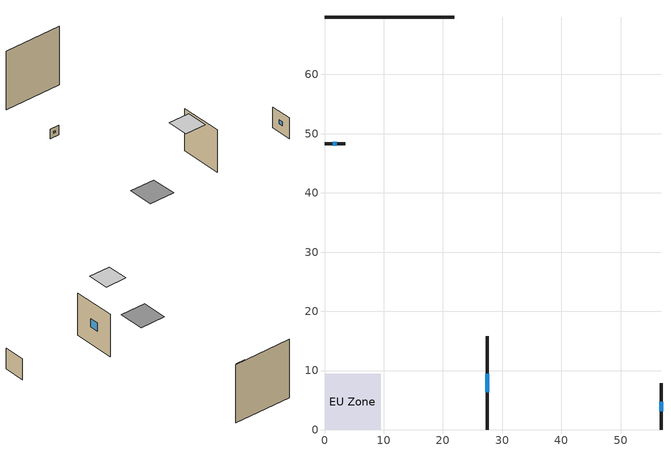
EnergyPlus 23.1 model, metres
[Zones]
EU Zone
 floor othersidecoefficients (EU_ES.ME.SFH.04.Gen.ReEx.001.001_floor_1_Construction): 0,0 9.49,0 9.49,9.49 0,9.49 z0
 wall outside (EU_ES.ME.SFH.04.Gen.ReEx.001.001_wall_1_east_1_Construction): 27.47,0 27.47,15.83 z0:15.83
 wall outside (EU_ES.ME.SFH.04.Gen.ReEx.001.001_wall_1_north_2_Construction): 0,48.3 3.51,48.3 z0:3.51
 wall outside (EU_ES.ME.SFH.04.Gen.ReEx.001.001_wall_1_west_3_Construction): 56.81,7.85 56.81,0 z0:7.85
 wall othersidecoefficients (EU_ES.ME.SFH.04.Gen.ReEx.001.001_thermal_bridge_Construction): 21.87,69.66 0,69.66 z0:21.87
 window (EU_ES.ME.SFH.04.Gen.ReEx.001.001_window_east_1_Construction): 27.47,6.36 27.47,9.48 z6.36:9.48
 window (EU_ES.ME.SFH.04.Gen.ReEx.001.001_window_north_2_Construction): 1.41,48.3 2.1,48.3 z1.41:2.1
 window (EU_ES.ME.SFH.04.Gen.ReEx.001.001_window_west_3_Construction): 56.81,4.7 56.81,3.15 z3.15:4.7
 ceiling othersidecoefficients (EU_ES.ME.SFH.04.Gen.ReEx.001.001_roof_1_Construction): 14.49,0 22.47,0 22.47,7.98 14.49,7.98 z20
[Building]
EU S0 Smoke: North Axis=0; Terrain=Suburbs; Loads Convergence Tolerance Value=0.0001; Temperature Convergence Tolerance Value=1e-06; Solar Distribution=MinimalShadowing; Maximum Number of Warmup Days=30; Minimum Number of Warmup Days=1
[Site:Location]
EU Site: Latitude=40; Longitude=-75; Time Zone=-5; Elevation=0
[SizingPeriod:DesignDay]
EU Cold Day: Month=1; Day of Month=21; Day Type=WinterDesignDay; Maximum DryBulb Temperature=0; Daily DryBulb Temperature Range=0; Humidity Condition Type=Wetbulb; Wetbulb or DewPoint at Maximum DryBulb=0; Barometric Pressure=101325; Wind Speed=0; Wind Direction=0; Rain Indicator=No; Snow Indicator=No; Daylight Saving Time Indicator=No; Solar Model Indicator=ASHRAEClearSky; ASHRAE Clear Sky Optical Depth for Diffuse Irradiance taud=0
[MATERIAL:NOMASS] Roughness=MediumRough; Thermal Absorptance=0.9; Solar Absorptance=0.7; Visible Absorptance=0.7
Name | Thermal Resistance
EU_ES.ME.SFH.04.Gen.ReEx.001.001_floor_1_NoMass | 1.47059
EU_ES.ME.SFH.04.Gen.ReEx.001.001_roof_1_NoMass | 0.29976
EU_ES.ME.SFH.04.Gen.ReEx.001.001_wall_1_east_1_NoMass; EU_ES.ME.SFH.04.Gen.ReEx.001.001_wall_1_north_2_NoMass; EU_ES.ME.SFH.04.Gen.ReEx.001.001_wall_1_west_3_NoMass | 0.93985
EU_ES.ME.SFH.04.Gen.ReEx.001.001_thermal_bridge_NoMass | 8.33333
[WINDOWMATERIAL:SIMPLEGLAZINGSYSTEM] UFactor=3.672; Solar Heat Gain Coefficient=0.85; Visible Transmittance=0.85
EU_ES.ME.SFH.04.Gen.ReEx.001.001_window_east_1_SimpleGlazing; EU_ES.ME.SFH.04.Gen.ReEx.001.001_window_north_2_SimpleGlazing; EU_ES.ME.SFH.04.Gen.ReEx.001.001_window_west_3_SimpleGlazing
[CONSTRUCTION]
EU_ES.ME.SFH.04.Gen.ReEx.001.001_floor_1_Construction: EU_ES.ME.SFH.04.Gen.ReEx.001.001_floor_1_NoMass
EU_ES.ME.SFH.04.Gen.ReEx.001.001_roof_1_Construction: EU_ES.ME.SFH.04.Gen.ReEx.001.001_roof_1_NoMass
EU_ES.ME.SFH.04.Gen.ReEx.001.001_wall_1_east_1_Construction: EU_ES.ME.SFH.04.Gen.ReEx.001.001_wall_1_east_1_NoMass
EU_ES.ME.SFH.04.Gen.ReEx.001.001_window_east_1_Construction: EU_ES.ME.SFH.04.Gen.ReEx.001.001_window_east_1_SimpleGlazing
EU_ES.ME.SFH.04.Gen.ReEx.001.001_wall_1_north_2_Construction: EU_ES.ME.SFH.04.Gen.ReEx.001.001_wall_1_north_2_NoMass
EU_ES.ME.SFH.04.Gen.ReEx.001.001_window_north_2_Construction: EU_ES.ME.SFH.04.Gen.ReEx.001.001_window_north_2_SimpleGlazing
EU_ES.ME.SFH.04.Gen.ReEx.001.001_wall_1_west_3_Construction: EU_ES.ME.SFH.04.Gen.ReEx.001.001_wall_1_west_3_NoMass
EU_ES.ME.SFH.04.Gen.ReEx.001.001_window_west_3_Construction: EU_ES.ME.SFH.04.Gen.ReEx.001.001_window_west_3_SimpleGlazing
EU_ES.ME.SFH.04.Gen.ReEx.001.001_thermal_bridge_Construction: EU_ES.ME.SFH.04.Gen.ReEx.001.001_thermal_bridge_NoMass
[Zone]
EU Zone: Volume=465; Floor Area=170.5
[SURFACEPROPERTY:OTHERSIDECOEFFICIENTS] Combined ConvectiveRadiative Film Coefficient=0; Constant Temperature=0; Constant Temperature Coefficient=0; Ground Temperature Coefficient=0; Wind Speed Coefficient=0; Sinusoidal Variation of Constant Temperature Coefficient=No; Period of Sinusoidal Variation=24; Previous Other Side Temperature Coefficient=0
Name | External DryBulb Temperature Coefficient | Zone Air Temperature Coefficient
EU_ES.ME.SFH.04.Gen.ReEx.001.001_floor_1_b0.5 | 0.5 | 0.5
EU_ES.ME.SFH.04.Gen.ReEx.001.001_roof_1_b1; EU_ES.ME.SFH.04.Gen.ReEx.001.001_wall_1_east_1_b1; EU_ES.ME.SFH.04.Gen.ReEx.001.001_wall_1_north_2_b1; EU_ES.ME.SFH.04.Gen.ReEx.001.001_wall_1_west_3_b1; EU_ES.ME.SFH.04.Gen.ReEx.001.001_thermal_bridge_b1 | 1 | 0
[OTHEREQUIPMENT]
EU_InternalGains_ES.ME.SFH.04.Gen.ReEx.001.001: Fuel Type=Electricity; Zone or ZoneList or Space or SpaceList=EU Zone; Schedule=EU_AlwaysOn_ES.ME.SFH.04.Gen.ReEx.001.001; Design Level Calculation Method=Watts/Area; Power per Zone Floor Area=3; Fraction Latent=0; Fraction Radiant=0; Fraction Lost=0; Carbon Dioxide Generation Rate=0; EndUse Subcategory=EU_InternalGains
[ZONEVENTILATION:DESIGNFLOWRATE]
EU_ConstantAir_ES.ME.SFH.04.Gen.ReEx.001.001: Zone or ZoneList or Space or SpaceList=EU Zone; Schedule=EU_AlwaysOn_ES.ME.SFH.04.Gen.ReEx.001.001; Design Flow Rate Calculation Method=AirChanges/Hour; Air Changes per Hour=0.48; Ventilation Type=Natural; Fan Pressure Rise=0; Fan Total Efficiency=1; Constant Term Coefficient=1; Temperature Term Coefficient=0; Velocity Term Coefficient=0; Velocity Squared Term Coefficient=0; Minimum Indoor Temperature=-100; Maximum Indoor Temperature=100; Delta Temperature=-100; Minimum Outdoor Temperature=-100; Maximum Outdoor Temperature=100; Maximum Wind Speed=40
[HVACTEMPLATE:THERMOSTAT]
EU_HeatOnly_ES.ME.SFH.04.Gen.ReEx.001.001: Constant Heating Setpoint=20; Constant Cooling Setpoint=50
[HVACTEMPLATE:ZONE:IDEALLOADSAIRSYSTEM]
EU Zone: Template Thermostat=EU_HeatOnly_ES.ME.SFH.04.Gen.ReEx.001.001; System Availability Schedule=EU_AlwaysOn_ES.ME.SFH.04.Gen.ReEx.001.001; Maximum Heating Supply Air Temperature=50; Minimum Cooling Supply Air Temperature=13; Maximum Heating Supply Air Humidity Ratio=0.0156; Minimum Cooling Supply Air Humidity Ratio=0.0077; Heating Limit=NoLimit; Cooling Limit=NoLimit; Heating Availability Schedule=EU_AlwaysOn_ES.ME.SFH.04.Gen.ReEx.001.001; Cooling Availability Schedule=EU_CoolingOff_ES.ME.SFH.04.Gen.ReEx.001.001; Dehumidification Control Type=ConstantSensibleHeatRatio; Cooling Sensible Heat Ratio=0.7; Dehumidification Setpoint=60; Humidification Control Type=None; Humidification Setpoint=30; Outdoor Air Method=None; Outdoor Air Flow Rate per Person=0.00944; Outdoor Air Flow Rate per Zone Floor Area=0; Outdoor Air Flow Rate per Zone=0; Demand Controlled Ventilation Type=None; Outdoor Air Economizer Type=NoEconomizer; Heat Recovery Type=None; Sensible Heat Recovery Effectiveness=0.7; Latent Heat Recovery Effectiveness=0.65
[SCHEDULE:CONSTANT]
Name | Hourly Value
EU_AlwaysOn_ES.ME.SFH.04.Gen.ReEx.001.001 | 1
EU_CoolingOff_ES.ME.SFH.04.Gen.ReEx.001.001 | 0
